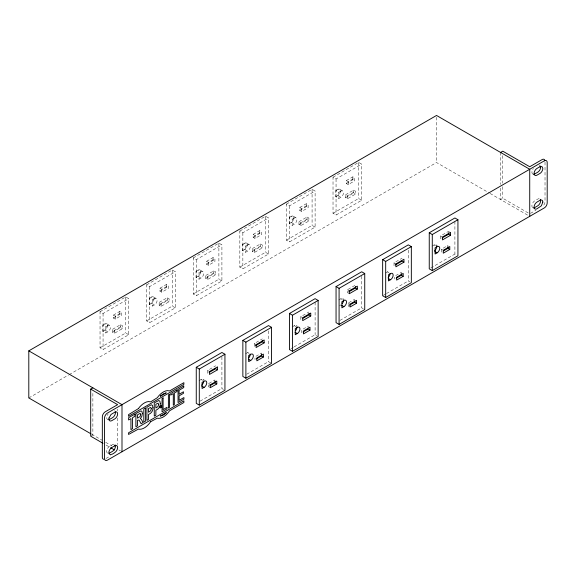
<?xml version="1.0" encoding="UTF-8"?>
<svg xmlns="http://www.w3.org/2000/svg" width="576" height="576" viewBox="0 0 576 576"><rect width="100%" height="100%" fill="white"/><g stroke="black" fill="none" stroke-linecap="round" stroke-linejoin="round"><path stroke-width="0.43" stroke-dasharray="2.88 2.16" d="M100.037 311.738L125.69 296.928L128.722 298.678L128.722 334.742L103.068 349.553L100.037 347.803L100.037 311.738L103.068 313.488L128.722 298.678M146.635 284.839L172.289 270.029L175.32 271.778L175.32 307.843L149.666 322.654L146.635 320.904L146.635 284.839L149.666 286.589L175.32 271.778M193.234 257.933L218.887 243.122L221.911 244.872L221.911 280.937L196.258 295.747L193.234 293.998L193.234 257.933L196.258 259.682L221.911 244.872M239.832 231.034L265.486 216.223L268.51 217.973L268.51 254.038L242.856 268.848L239.832 267.098L239.832 231.034L242.856 232.783L268.51 217.973M286.43 204.127L312.084 189.317L315.108 191.066L315.108 227.131L289.454 241.942L286.43 240.192L286.43 204.127L289.454 205.877L315.108 191.066M333.022 177.228L358.682 162.418L361.706 164.16L361.706 200.232L336.053 215.042L333.022 213.293L333.022 177.228L336.053 178.978L361.706 164.16M113.342 315.122L119.866 311.357L121.73 312.437L121.73 315.338L115.207 319.104L113.342 318.031L113.342 315.122L115.207 316.202L121.73 312.437M159.941 288.223L166.464 284.458L168.329 285.53L168.329 288.439L161.806 292.205L159.941 291.125L159.941 288.223L161.806 289.296L168.329 285.53M206.539 261.317L213.062 257.551L214.927 258.624L214.927 261.533L208.404 265.298L206.539 264.226L206.539 261.317L208.404 262.397L214.927 258.624M253.138 234.418L259.661 230.645L261.526 231.725L261.526 234.634L255.002 238.399L253.138 237.319L253.138 234.418L255.002 235.49L261.526 231.725M299.736 207.511L306.259 203.746L308.124 204.818L308.124 207.727L301.594 211.493L299.736 210.42L299.736 207.511L301.594 208.591L308.124 204.818M346.327 180.612L352.858 176.839L354.715 177.919L354.715 180.821L348.192 184.594L346.327 183.514L346.327 180.612L348.192 181.685L354.715 177.919M113.342 318.031L119.866 314.266L121.73 315.338M159.941 291.125L166.464 287.359L168.329 288.439M206.539 264.226L213.062 260.46L214.927 261.533M253.138 237.319L259.661 233.554L261.526 234.634M299.736 210.42L306.259 206.654L308.124 207.727M346.327 183.514L352.858 179.748L354.715 180.821M102.83 325.094L104.839 323.935L107.863 325.685A3.758 2.167 -60 0 1 110.52 327.218A3.758 2.167 -60 0 1 107.863 331.819L105.862 332.978L102.83 331.229L102.83 325.094L105.862 326.844L107.863 325.685M149.429 298.188L151.43 297.036L154.462 298.778A3.758 2.167 -60 0 1 157.118 300.312A3.758 2.167 -60 0 1 154.462 304.913L152.46 306.072L149.429 304.322L149.429 298.188L152.46 299.938L154.462 298.778M196.027 271.289L198.029 270.13L201.06 271.879A3.758 2.167 -60 0 1 203.717 273.413A3.758 2.167 -60 0 1 201.06 278.014L199.058 279.166L196.027 277.423L196.027 271.289L199.058 273.038L201.06 271.879M242.626 244.382L244.627 243.223L247.658 244.973A3.758 2.167 -60 0 1 250.315 246.506A3.758 2.167 -60 0 1 247.658 251.107L245.657 252.266L242.626 250.517L242.626 244.382L245.657 246.132L247.658 244.973M289.224 217.483L291.226 216.324L294.257 218.074A3.758 2.167 -60 0 1 296.914 219.607A3.758 2.167 -60 0 1 294.257 224.208L292.255 225.36L289.224 223.618L289.224 217.483L292.255 219.233L294.257 218.074M335.822 190.577L337.824 189.418L340.855 191.167A3.758 2.167 -60 0 1 343.512 192.701A3.758 2.167 -60 0 1 340.855 197.302L338.846 198.461L335.822 196.711L335.822 190.577L338.846 192.326L340.855 191.167M102.83 331.229L104.839 330.07A3.758 2.167 -60 0 0 107.489 325.469A3.758 2.167 -60 0 0 104.839 323.935M149.429 304.322L151.43 303.163A3.758 2.167 -60 0 0 154.087 298.57A3.758 2.167 -60 0 0 151.43 297.036M196.027 277.423L198.029 276.264A3.758 2.167 -60 0 0 200.686 271.663A3.758 2.167 -60 0 0 198.029 270.13M242.626 250.517L244.627 249.358A3.758 2.167 -60 0 0 247.284 244.757A3.758 2.167 -60 0 0 244.627 243.223M289.224 223.618L291.226 222.458A3.758 2.167 -60 0 0 293.882 217.858A3.758 2.167 -60 0 0 291.226 216.324M335.822 196.711L337.824 195.552A3.758 2.167 -60 0 0 340.481 190.951A3.758 2.167 -60 0 0 337.824 189.418M112.572 329.285L120.636 324.634L122.501 325.714L122.501 328.615L114.437 333.266L112.572 332.194L112.572 329.285L114.437 330.365L122.501 325.714M159.17 302.386L167.234 297.734L169.099 298.807L169.099 301.716L161.035 306.367L159.17 305.294L159.17 302.386L161.035 303.458L169.099 298.807M205.769 275.479L213.833 270.828L215.69 271.901L215.69 274.81L207.634 279.461L205.769 278.388L205.769 275.479L207.634 276.559L215.69 271.901M252.367 248.58L260.431 243.929L262.289 245.002L262.289 247.91L254.232 252.562L252.367 251.482L252.367 248.58L254.232 249.653L262.289 245.002M298.966 221.674L307.022 217.022L308.887 218.095L308.887 221.004L300.83 225.655L298.966 224.582L298.966 221.674L300.83 222.754L308.887 218.095M345.564 194.774L353.621 190.116L355.486 191.196L355.486 194.098L347.429 198.756L345.564 197.676L345.564 194.774L347.429 195.847L355.486 191.196M112.572 332.194L120.636 327.542L122.501 328.615M159.17 305.294L167.234 300.636L169.099 301.716M205.769 278.388L213.833 273.737L215.69 274.81M252.367 251.482L260.431 246.83L262.289 247.91M298.966 224.582L307.022 219.931L308.887 221.004M345.564 197.676L353.621 193.025L355.486 194.098M100.037 347.803L125.69 332.993L128.722 334.742M146.635 320.904L172.289 306.094L175.32 307.843M193.234 293.998L218.887 279.187L221.911 280.937M239.832 267.098L265.486 252.288L268.51 254.038M286.43 240.192L312.084 225.382L315.108 227.131M333.022 213.293L358.682 198.482L361.706 200.232M28.8 397.937L68.486 375.026M69.264 374.58L436.529 162.54L489.341 193.025M91.418 435.773L92.873 434.93L92.873 391.406M528.185 212.933L502.783 198.266L500.602 199.526L500.602 187.985M207.634 373.356L207.634 370.447L215.69 365.796M254.232 346.45L254.232 343.548L262.289 338.89M300.83 319.55L300.83 316.642L308.887 311.99M348.667 293.364L347.429 292.644L347.429 289.742L355.486 285.084M394.02 265.745L394.02 262.836L402.084 258.185M440.618 238.838L440.618 235.937L448.682 231.278L449.928 231.998M199.058 380.65L201.06 379.49A3.758 2.167 -60 0 1 203.623 380.282M245.657 353.743L247.658 352.584A3.758 2.167 -60 0 1 249.955 352.793M292.255 326.844L294.257 325.685A3.758 2.167 -60 0 1 296.554 325.886M338.846 299.938L340.855 298.778A3.758 2.167 -60 0 1 343.418 299.57M385.445 273.038L387.454 271.879A3.758 2.167 -60 0 1 389.75 272.081M432.043 246.132L434.052 244.973A3.758 2.167 -60 0 1 436.615 245.765M339.516 305.683L340.855 304.913M209.642 387.353L208.404 386.633L208.404 383.724L214.927 379.958L214.927 381.413M349.438 306.641L348.192 305.921L348.192 303.019L354.715 299.254M441.389 252.115L441.389 249.214L447.912 245.448L447.912 246.895M200.146 401.119L221.911 388.548L223.43 389.426M246.744 374.213L268.51 361.649L270.785 362.959M291.01 348.66L293.342 347.314M294.12 346.86L315.108 334.742L316.627 335.621M339.941 320.407L361.706 307.843L363.226 308.714M383.429 295.301L385.762 293.954M386.539 293.508L408.305 280.937L409.817 281.815M430.805 267.948L454.903 254.038L456.415 254.909M106.02 458.446L110.664 455.767M530.496 213.372L535.918 210.247M490.118 193.478L529.726 216.346M440.618 235.937L442.483 237.01M339.703 189.238L342.734 190.98M435.924 244.793L437.443 245.664M434.052 244.973L435.564 245.851M441.389 249.214L442.634 249.926M337.824 195.552L340.855 197.302M394.02 262.836L395.885 263.916M293.105 216.137L296.136 217.886M387.454 271.879L388.966 272.75M291.226 222.458L294.257 224.208M347.429 289.742L349.286 290.815M246.506 243.043L249.538 244.793M342.734 298.598L344.246 299.47M340.855 298.778L342.367 299.657M348.192 303.019L349.438 303.732M244.627 249.358L247.658 251.107M300.83 316.642L302.695 317.722M199.908 269.942L202.939 271.692M296.136 325.498L297.648 326.376M294.257 325.685L296.525 326.995M198.029 276.264L201.06 278.014M254.232 343.548L256.097 344.621M153.31 296.849L156.341 298.598M247.658 352.584L249.17 353.462M151.43 303.163L154.462 304.913M207.634 370.447L209.498 371.527M106.711 323.748L109.742 325.498M202.939 379.303L204.451 380.182M201.06 379.49L202.572 380.362M208.404 383.724L209.642 384.444M104.839 330.07L107.863 331.819M91.706 434.261L101.801 440.086M105.689 442.332L111.902 445.918M118.886 449.95L120.463 450.857M106.085 445.082L109.93 447.3M545.018 162.173L545.018 201.629A4.118 2.376 -60 0 1 542.858 206.129M502.783 155.628L502.783 183.168M502.783 186.718L502.783 198.266M500.602 152.446L500.602 184.428M454.903 221.508L454.903 254.038M436.529 117.238L436.529 162.54M408.305 250.186L408.305 280.937M401.314 273.802L401.314 272.347L394.79 276.113L394.79 279.022M361.706 276.199L361.706 307.843M358.682 162.418L358.682 198.482M353.621 190.116L353.621 193.025M352.858 176.839L352.858 179.748M348.192 181.685L348.192 184.594M347.429 195.847L347.429 198.756M338.846 192.326L338.846 198.461M336.053 178.978L336.053 215.042M315.108 302.22L315.108 334.742M312.084 189.317L312.084 225.382M308.124 328.334L308.124 326.153L301.594 329.918L301.594 332.827M307.022 217.022L307.022 219.931M306.259 203.746L306.259 206.654M301.594 208.591L301.594 211.493M300.83 222.754L300.83 225.655M292.255 219.233L292.255 225.36M289.454 205.877L289.454 241.942M268.51 330.89L268.51 361.649M265.486 216.223L265.486 252.288M261.526 354.506L261.526 353.059L255.002 356.825L255.002 359.726M260.431 243.929L260.431 246.83M259.661 230.645L259.661 233.554M255.002 235.49L255.002 238.399M254.232 249.653L254.232 252.562M245.657 246.132L245.657 252.266M242.856 232.783L242.856 268.848M221.911 356.911L221.911 388.548M218.887 243.122L218.887 279.187M213.833 270.828L213.833 273.737M213.062 257.551L213.062 260.46M208.404 262.397L208.404 265.298M207.634 276.559L207.634 279.461M199.058 273.038L199.058 279.166M196.258 259.682L196.258 295.747M172.289 270.029L172.289 306.094M167.234 297.734L167.234 300.636M166.464 284.458L166.464 287.359M161.806 289.296L161.806 292.205M161.035 303.458L161.035 306.367M152.46 299.938L152.46 306.072M149.666 286.589L149.666 322.654M125.69 296.928L125.69 332.993M120.636 324.634L120.636 327.542M119.866 311.357L119.866 314.266M117.626 409.104L117.626 410.882M117.626 417.989L117.626 444.636M115.207 316.202L115.207 319.104M114.437 330.365L114.437 333.266M105.862 326.844L105.862 332.978M103.068 313.488L103.068 349.553M539.186 165.089A4.118 2.376 -60 0 1 540.252 165.708M532.757 174.096A4.118 2.376 -60 0 1 533.362 168.458M539.186 198.72A4.118 2.376 -60 0 0 537.732 199.109L534.816 200.794A4.118 2.376 -60 0 0 532.13 204.422A4.118 2.376 -60 0 0 532.757 207.72M113.99 444.204A4.118 2.376 -60 0 0 112.536 444.6L109.62 446.278A4.118 2.376 -60 0 0 106.805 450.396A4.118 2.376 -60 0 0 108.166 453.391M108.166 419.767A4.118 2.376 -60 0 1 108.166 413.942M114.595 410.767A4.118 2.376 -60 0 1 115.056 411.192"/><path stroke-width="0.86" d="M90.929 433.807L28.8 397.937L28.8 350.856L436.529 115.459L529.726 169.265L529.726 216.346M103.003 443.304L90.691 436.19L90.691 389.11L92.873 387.85M500.602 152.446L502.783 151.186L529.726 166.745L542.102 159.595A4.118 2.376 -60 0 1 544.918 160.466M196.258 367.294L221.911 352.483L224.942 354.233L224.942 390.298L199.289 405.108L196.258 403.358L196.258 367.294L199.289 369.043L224.942 354.233M242.856 340.394L268.51 325.584L271.541 327.326L271.541 363.398L245.887 378.209L242.856 376.459L242.856 340.394L245.887 342.144L271.541 327.326M289.454 313.488L315.108 298.678L318.139 300.427L318.139 336.492L292.486 351.302L289.454 349.553L289.454 313.488L292.486 315.238L318.139 300.427M336.053 286.589L361.706 271.778L364.738 273.521L364.738 309.593L339.084 324.403L336.053 322.654L336.053 286.589L339.084 288.338L364.738 273.521M382.651 259.682L408.305 244.872L411.336 246.622L411.336 282.686L385.682 297.497L382.651 295.747L382.651 259.682L385.682 261.432L411.336 246.622M429.25 232.783L454.903 217.973L457.934 219.715L457.934 255.787L432.281 270.598L429.25 268.848L429.25 232.783L432.281 234.526L457.934 219.715M209.095 372.506L215.69 368.698L217.555 369.778L217.555 366.869L209.498 371.527L209.498 374.429L217.555 369.778M255.694 345.607L262.289 341.798L264.154 342.871L264.154 339.97L256.097 344.621L256.097 347.53L264.154 342.871M303.026 318.283L308.887 314.892L310.752 315.972L310.752 313.063L302.695 317.722L302.695 320.623L310.752 315.972M348.89 291.802L355.486 287.993L357.35 289.066L357.35 286.164L349.286 290.815L349.286 293.724L357.35 289.066M395.489 264.895L402.084 261.086L403.949 262.166L403.949 259.258L395.885 263.916L395.885 266.818L403.949 262.166M442.087 237.996L448.682 234.187L450.547 235.26L450.547 232.358L442.483 237.01L442.483 239.918L450.547 235.26M204.091 387.374L202.082 388.526L202.082 382.399L204.091 381.24A3.758 2.167 -60 0 1 206.748 382.774A3.758 2.167 -60 0 1 204.091 387.374L201.816 386.064M250.69 360.468L248.681 361.627L248.681 355.493L250.69 354.334A3.758 2.167 -60 0 1 253.346 355.867A3.758 2.167 -60 0 1 250.69 360.468L248.414 359.158M297.288 333.569L295.279 334.721L295.279 328.586L297.288 327.434A3.758 2.167 -60 0 1 299.938 328.968A3.758 2.167 -60 0 1 297.288 333.569L295.013 332.258M343.879 306.662L341.878 307.822L341.878 301.687L343.879 300.528A3.758 2.167 -60 0 1 346.536 302.062A3.758 2.167 -60 0 1 343.879 306.662L341.611 305.352M390.478 279.763L388.476 280.915L388.476 274.781L390.478 273.629A3.758 2.167 -60 0 1 393.134 275.162A3.758 2.167 -60 0 1 390.478 279.763L388.21 278.453M437.076 252.857L435.074 254.016L435.074 247.882L437.076 246.722A3.758 2.167 -60 0 1 439.733 248.256A3.758 2.167 -60 0 1 437.076 252.857L434.808 251.546M209.851 385.798L214.927 382.867L216.792 383.94L216.792 381.038L210.262 384.804L210.262 387.706L216.792 383.94M256.45 358.891L261.526 355.961L263.383 357.041L263.383 354.132L256.86 357.898L256.86 360.806L263.383 357.041M303.048 331.992L308.124 329.062L309.982 330.134L309.982 327.233L303.458 330.998L303.458 333.9L309.982 330.134M349.646 305.086L354.715 302.155L356.58 303.235L356.58 300.326L350.057 304.092L350.057 307.001L356.58 303.235M396.245 278.186L401.314 275.256L403.178 276.329L403.178 273.427L396.655 277.193L396.655 280.094L403.178 276.329M443.563 250.862L447.912 248.35L449.777 249.43L449.777 246.521L443.254 250.286L443.254 253.195L449.777 249.43M28.8 350.856L121.997 404.662L121.997 451.742M90.691 389.11L117.626 404.662L105.25 411.811A4.118 2.376 -60 0 0 102.334 416.851L102.334 457.207A4.118 2.376 -60 0 0 103.795 459.281M110.7 447.746L114.545 449.971M448.682 232.733L448.682 234.187M447.912 246.895L447.912 248.35M432.281 234.526L432.281 270.598M401.314 273.802L401.314 275.256M385.682 261.432L385.682 297.497M355.486 286.538L355.486 287.993M354.715 300.701L354.715 302.155M339.084 288.338L339.084 324.403M308.887 313.445L308.887 314.892M292.486 315.238L292.486 351.302M262.289 340.344L262.289 341.798M261.526 354.506L261.526 355.961M245.887 342.144L245.887 378.209M214.927 381.413L214.927 382.867M199.289 369.043L199.289 405.108M533.362 174.276A4.118 2.376 -60 0 0 534.816 173.887L537.732 172.21A4.118 2.376 -60 0 0 540.547 166.349M533.362 207.907A4.118 2.376 -60 0 0 534.816 207.518L537.732 205.834A4.118 2.376 -60 0 0 540.252 199.339M390.11 273.413A3.758 2.167 -60 0 1 388.138 277.51M436.702 246.506A3.758 2.167 -60 0 1 434.736 250.61M343.512 300.312A3.758 2.167 -60 0 1 342.18 303.739M296.914 327.218A3.758 2.167 -60 0 1 295.582 330.638M250.315 354.118A3.758 2.167 -60 0 1 248.983 357.545M203.717 381.024A3.758 2.167 -60 0 1 201.751 385.121M108.864 453.326A4.118 2.376 -60 0 0 109.62 453.002L112.536 451.325A4.118 2.376 -60 0 0 115.056 444.823M108.864 419.695A4.118 2.376 -60 0 0 109.62 419.378L112.536 417.694A4.118 2.376 -60 0 0 115.344 411.833M142.358 413.489L141.833 416.246A3.175 1.829 -60 0 1 140.76 417.917L140.27 418.37L141.523 419.594L142.999 422.633L141.091 423.734L139.097 420.062L137.491 420.286L137.491 425.808L135.9 426.73L135.9 413.503L141.091 410.868L142.013 411.602L142.358 413.489M152.964 407.722C153.151 410.717 151.286 413.402 148.514 414.461L148.514 419.443L146.916 420.365L146.916 407.146L151.373 404.777L152.503 405.41L152.964 407.722M160.315 403.481C160.502 406.469 158.638 409.162 155.866 410.213L155.866 415.202L154.274 416.124L154.274 402.898L158.724 400.529L159.862 401.17L160.315 403.481M140.717 414.605L140.105 416.506L137.491 418.176L137.491 414.821L139.903 413.482L140.501 413.654L140.717 414.605M151.322 408.708L150.646 410.774L148.514 412.214L148.514 408.463L150.782 407.448L151.322 408.708M158.674 404.46L157.997 406.534L155.866 407.966L155.866 404.215L158.134 403.2L158.674 404.46M108.994 418.025L108.893 418.954A4.118 2.376 -60 0 0 111.809 420.638L114.718 418.954A4.118 2.376 -60 0 0 117.634 413.914A4.118 2.376 -60 0 0 114.718 412.229L111.053 414.461L108.994 418.025M542.83 202.054L541.375 205.805L537.005 208.778A4.118 2.376 -60 0 1 534.089 207.101A4.118 2.376 -60 0 1 537.005 202.054L539.914 200.376A4.118 2.376 -60 0 1 542.83 202.054M138.362 408.65L128.556 414.626L128.556 416.304L183.888 384.358L183.888 382.673L169.61 390.924L167.429 390.636A14.414 8.323 -60 0 0 157.291 397.721L150.682 401.854L148.5 401.566A14.414 8.323 -60 0 0 138.362 408.65M150.682 421.69L148.5 424.49A14.414 8.323 -60 0 1 138.362 429.113L128.556 434.462L128.556 432.785L183.888 400.838L183.888 402.516L169.61 410.76L167.429 413.561A14.414 8.323 -60 0 1 157.291 418.183L150.682 421.69M166.255 412.697L163.303 415.094L160.322 416.124L166.255 412.697M161.086 395.482L160.322 396.281L166.255 392.861L163.303 393.869L161.086 395.482M544.291 160.855L107.431 413.071A4.118 2.376 -60 0 0 104.522 418.118L104.522 458.474A4.118 2.376 -60 0 0 107.431 460.152L544.291 207.936A4.118 2.376 -60 0 0 547.2 202.896L547.2 162.54A4.118 2.376 -60 0 0 544.291 160.855M539.914 166.745L537.005 168.422A4.118 2.376 -60 0 0 534.089 173.47A4.118 2.376 -60 0 0 537.005 175.147L539.914 173.47A4.118 2.376 -60 0 0 542.83 168.422L541.973 166.536L539.914 166.745M134.87 414.101L128.599 417.722L128.599 419.962L130.939 418.608L130.939 429.595L132.53 428.674L132.53 417.686L134.87 416.34L134.87 414.101M145.404 408.024L143.806 408.938L143.806 422.165L145.404 421.243L145.404 408.024M163.094 397.93L162.05 398.534L162.05 411.754L166.982 408.902L166.982 407.347L163.094 409.586L163.094 397.93M169.445 394.265L168.401 394.862L168.401 408.089L169.445 407.484L169.445 394.265M176.954 389.93L170.698 393.538L170.698 395.1L173.297 393.602L173.297 405.259L174.341 404.654L174.341 392.998L176.954 391.493L176.954 389.93M183.751 386.006L178.042 389.297L178.042 402.516L183.931 399.118L183.931 397.562L179.086 400.356L179.086 395.856L183.456 393.336L183.456 391.788L179.086 394.308L179.086 390.254L183.751 387.562L183.751 386.006M161.568 405.461L160.114 406.303L160.114 407.981L161.568 407.138L161.568 405.461M114.718 445.86L111.809 447.538A4.118 2.376 -60 0 0 108.893 452.585C108.929 456.214 113.328 453.953 114.718 452.585A4.118 2.376 -60 0 0 117.634 447.538A4.118 2.376 -60 0 0 114.718 445.86"/></g></svg>
